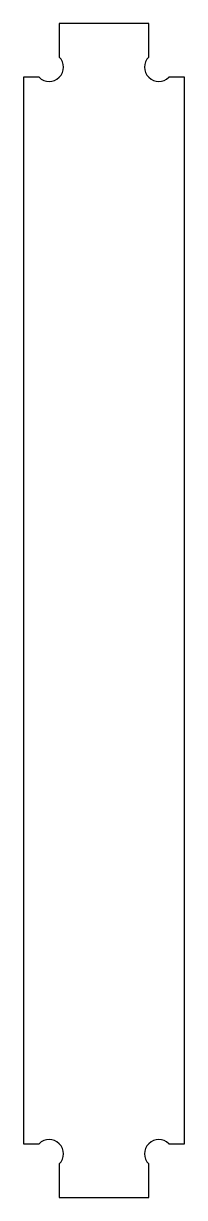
# Model space of a CAD drawing. Header units: millimetres. Extents: x -223 to -187, y -395 to -133.
import ezdxf

# ---------------------------------------------------------------- set-up
doc = ezdxf.new("R2010")
doc.units = ezdxf.units.MM
doc.header["$MEASUREMENT"] = 0

msp = doc.modelspace()

# ---------------------------------------------------------------- linework, layer by layer
for p, q in [((-195.05, -133.21), (-215.05, -133.21)), ((-215.05, -133.21), (-215.05, -140.71)), ((-195.05, -140.71), (-195.05, -133.21)), ((-219.56, -145.21), (-223.05, -145.21)), ((-223.05, -145.21), (-223.05, -383.24)), ((-187.05, -145.21), (-190.55, -145.21)), ((-187.05, -383.24), (-187.05, -145.21)), ((-223.05, -383.24), (-219.56, -383.24)), ((-190.55, -383.24), (-187.05, -383.24)), ((-215.05, -387.75), (-215.05, -395.24)), ((-195.05, -395.24), (-195.05, -387.75)), ((-215.05, -395.24), (-195.05, -395.24))]:
    msp.add_line(p, q)
for centre, start, end in [((-217.31, -142.96), -135, 45), ((-192.8, -142.96), 135, 315), ((-217.31, -385.49), -45, 135), ((-192.8, -385.49), 45, 225)]:
    msp.add_arc(centre, 3.18, start, end)

doc.saveas('drawing.dxf')
